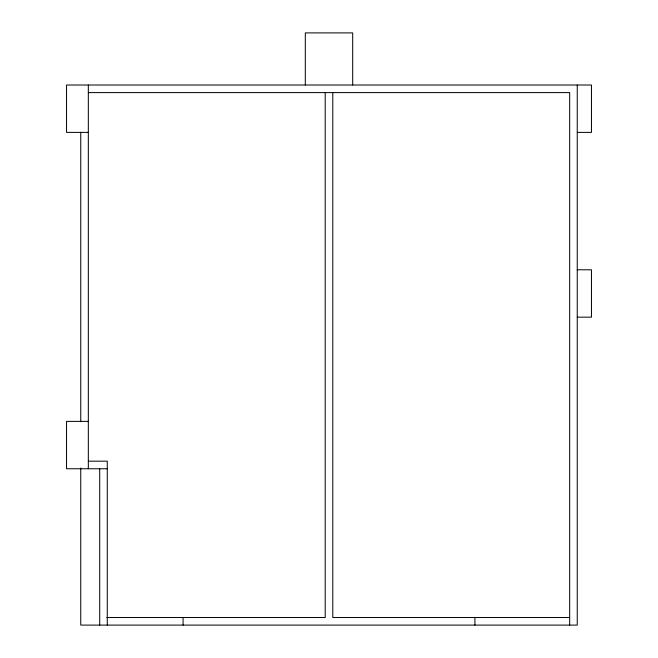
<?xml version="1.0" encoding="UTF-8"?>
<svg xmlns="http://www.w3.org/2000/svg" width="658" height="658" viewBox="0 0 658 658"><rect width="100%" height="100%" fill="white"/><g stroke="black" fill="none" stroke-linecap="round" stroke-linejoin="round"><path stroke-width="0.99" d="M88.328 92.597L569.672 92.597L569.672 625.1M88.328 132.39L66.54 132.39L66.54 85.014L591.46 85.014L591.46 132.39L577.247 132.39M577.247 269.78L591.46 269.78L591.46 317.156L577.247 317.156M88.328 421.383L66.54 421.383L66.54 468.759L107.279 468.759M88.328 461.176L107.279 461.176L107.279 625.1M106.785 617.517L325.208 617.517L325.208 92.597M569.672 617.517L332.792 617.517L332.792 92.597M577.247 85.014L577.247 625.1L80.753 625.1L80.753 468.002M474.92 617.517L474.92 625.1M352.688 85.014L352.688 32.9L305.312 32.9L305.312 85.014M183.072 617.517L183.072 625.1M99.703 468.759L99.703 625.1M88.328 85.014L88.328 468.759M80.753 132.242L80.753 421.794"/></g></svg>
